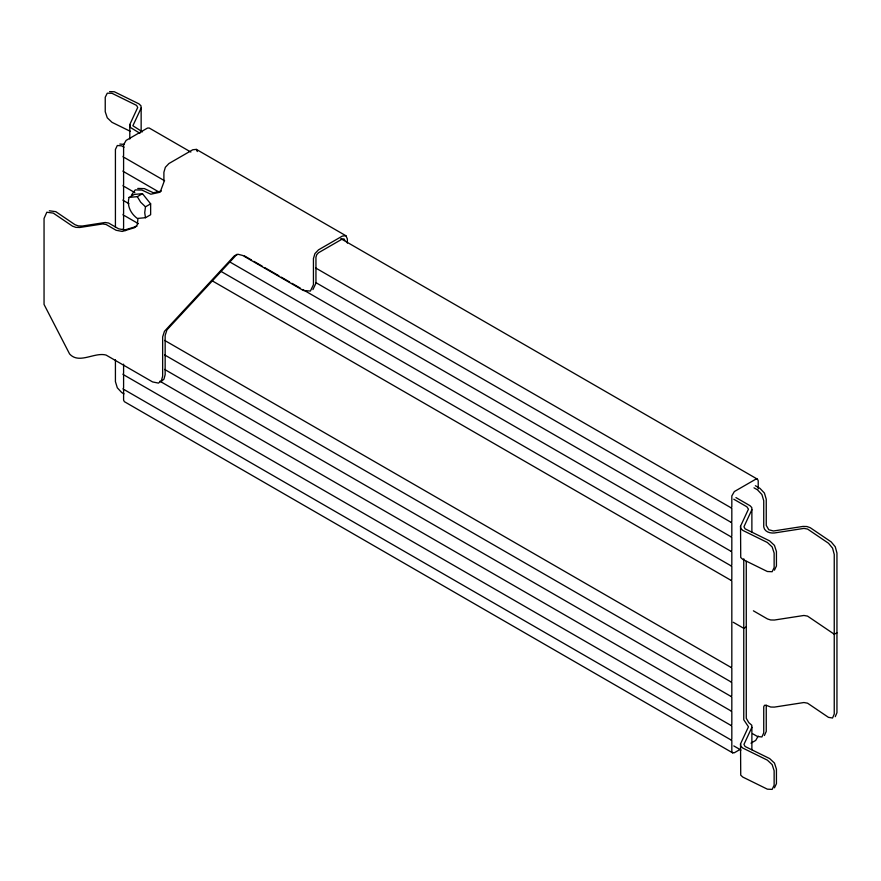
<?xml version="1.0" encoding="UTF-8"?>
<svg xmlns="http://www.w3.org/2000/svg" width="881" height="881" viewBox="0 0 881 881"><rect width="100%" height="100%" fill="white"/><g stroke="black" fill="none" stroke-linecap="round" stroke-linejoin="round"><path stroke-width="1.32" d="M137.91 219.171L137.271 224.842L134.43 227.727L122.239 231.428L116.138 230.282L106.083 224.479L102.659 223.95L79.797 227.485L75.876 227.364L72.539 226.175L53.267 213.103L46.825 212.233L44.05 218.455L44.05 304.452L69.566 353.909C79.048 364.558 94.465 351.838 106.083 355.076L152.589 381.925L158.492 383.114L161.432 380.625L162.644 376.121L162.644 336.905L164.45 331.311L234.5 255.699L238.156 254.29L242.749 255.49L303.383 290.499L310.409 291.049L313.438 284.695L313.438 258.574L314.913 253.618L318.47 249.874L342.346 236.086L345.903 235.734L347.367 238.982L347.367 243.112M129.122 197.399C126.6 205.526 130.751 213.631 137.315 218.444L145.486 217.706L150.64 214.733L150.64 203.841L142.469 193.688L134.297 194.415L129.122 197.399L137.315 196.661L142.469 193.688M150.64 203.841L145.486 206.815L144.726 212.706L145.486 217.706M758.211 736.076L755.7 740.425L750.953 743.168M835.265 716.671L836.95 712.685L836.95 553.07L835.265 546.793L831.19 541.914L810.256 527.719L806.919 526.53L802.998 526.42L773.452 530.99L768.772 529.734L766.25 525.373L766.25 499.252L764.411 493.063L759.973 488.371L755.358 485.706M764.411 735.503L766.25 731.428L766.25 705.307L764.532 705.24L763.739 706.76L763.739 732.882L761.9 736.945L757.462 736.505L752.848 733.851M129.793 139.055L129.793 124.54L137.711 107.482L136.577 105.39L111.997 93.309L107.273 93.177L105.235 97.24L105.235 111.744L107.273 117.812L111.997 122.327L130.432 131.39M740.536 526.21L740.734 528.468L742.793 530.395L767.362 542.476L772.152 546.958L774.135 553.059L774.135 567.573L772.152 571.725L767.362 571.505L742.793 559.413L740.734 557.486L740.536 526.21L748.454 509.152L746.901 506.806L733.796 499.23M735.932 497.567L750.039 505.716L751.779 507.566L751.878 509.681L743.96 526.739L745.095 528.831L769.675 540.912L774.454 545.394L776.436 551.495L776.436 566.009L774.454 570.161M740.536 743.872L740.734 746.13L742.793 748.057L767.362 760.138L772.152 764.62L774.135 770.721L774.135 785.235L772.152 789.387L767.362 789.167L742.793 777.075L740.734 775.148L740.536 743.872L748.454 726.814L743.762 719.755L743.762 558.741M746.273 561.384L746.273 718.301L748.784 722.651L751.779 725.228L751.878 727.343L743.96 744.401L745.095 746.493L769.675 758.585L774.454 763.056L776.436 769.157L776.436 783.672L774.454 787.823M109.585 91.613L114.31 91.745L138.89 103.826L140.949 105.753L141.147 108.022L132.888 125.763L142.447 131.853M312.92 289.607L315.949 283.242L315.949 257.12L316.753 254.686L318.47 252.77L342.346 238.982L344.064 238.916L344.856 240.436M731.197 507.885L731.825 506.806L731.825 495.915L734.336 491.565L755.7 479.231L757.418 479.165L758.211 480.685L758.211 488.845M731.197 522.4L731.825 521.31L731.825 508.249L315.783 268.055M731.197 536.914L731.825 535.824L731.825 522.763L315.783 282.57M731.197 551.429L731.825 550.339L731.825 537.278L302.69 289.519M731.197 565.932L731.825 564.842L731.825 551.781L230.084 262.109M731.197 580.447L731.825 579.357L731.825 566.296L220.558 271.128M731.197 667.512L731.825 666.421L731.825 580.81L212.233 280.83M731.197 682.026L731.825 680.936L731.825 667.875L164.626 340.407M731.197 696.53L731.825 695.439L731.825 682.39L164.626 354.911M731.197 711.044L731.825 709.954L731.825 696.893L164.626 369.425M731.197 725.559L731.825 724.468L731.825 711.408L159.857 381.187M731.197 740.062L731.825 738.972L731.825 725.922L122.966 374.392L123.593 373.302L123.593 364.161M131.467 195.086L135.233 189.889L141.918 190.065L150.86 194.216L160.144 192.212L163.899 182.114L163.899 172.236L165.364 167.28L168.921 163.536L192.796 149.748L196.353 149.396L345.903 235.734M237.011 254.246L166.961 329.857L165.154 335.452L165.154 374.667L163.943 379.171L161.014 381.66M746.273 626.876L743.762 628.329L733.245 622.261M740.271 749.335L734.336 752.759L732.618 752.837L124.386 401.67L123.593 400.15L123.593 389.27M836.95 632.877L834.241 634.21L807.547 616.116L803.924 615.467L774.377 620.037L770.721 619.971L767.505 618.969L753.398 610.819M136.94 226.274L124.75 229.974L118.66 228.829L108.605 223.025L105.169 222.497L82.307 226.032L78.387 225.921L75.05 224.732L55.778 211.649L49.347 210.79M161.333 191.045L153.371 192.763L144.429 188.611L137.744 188.435M119.827 144.055L124.221 144.396M190.847 152.05L149.186 127.998L147.468 128.075L126.104 140.409L123.593 144.759L123.593 155.64L122.966 156.73L164.626 180.781M340.815 238.641L757.418 479.165M139.936 133.295L130.212 127.338L129.793 124.54M753.993 487.832L757.462 489.825L761.9 494.516L763.739 500.705L763.739 526.827C764.422 531.816 770.06 533.434 774.377 532.972L803.924 528.402L807.547 529.052L828.481 543.236L832.556 548.125L834.241 554.402L834.241 714.017L832.556 718.004L828.481 717.365L807.547 703.181L803.924 702.531L774.377 707.102L770.721 707.036L766.25 705.307M124.012 147.182L121.699 145.85L117.316 145.508L115.422 149.473L115.422 227.32M158.668 191.86L122.966 171.244L123.593 170.154L123.593 157.093M134.859 192.631L122.966 185.759L123.593 184.669L123.593 171.608M244.367 255.853L251.514 259.972M253.893 261.349L262.219 266.161M264.608 267.527L278.892 275.775M281.27 277.152L289.596 281.964M291.985 283.341L300.311 288.142M128.912 203.698L122.966 200.262L123.593 199.172L123.593 186.111M138.438 223.708L122.966 214.777L123.593 213.687L123.593 200.626M125.344 230.657L122.966 229.291L123.593 228.201L123.593 215.14M124.012 393.862L121.699 392.53L117.316 387.816L115.422 381.649L115.422 359.8M733.796 745.921L740.943 750.05M145.486 206.815L140.641 202.178L137.315 196.661M732.618 752.837L731.825 751.306L731.825 740.425L122.966 388.906L123.593 387.816L123.593 374.755M196.353 149.396L197.333 151.565M751.878 509.681L751.878 532.102M751.878 727.343L751.878 749.764M141.147 108.022L141.147 131.765"/></g></svg>
